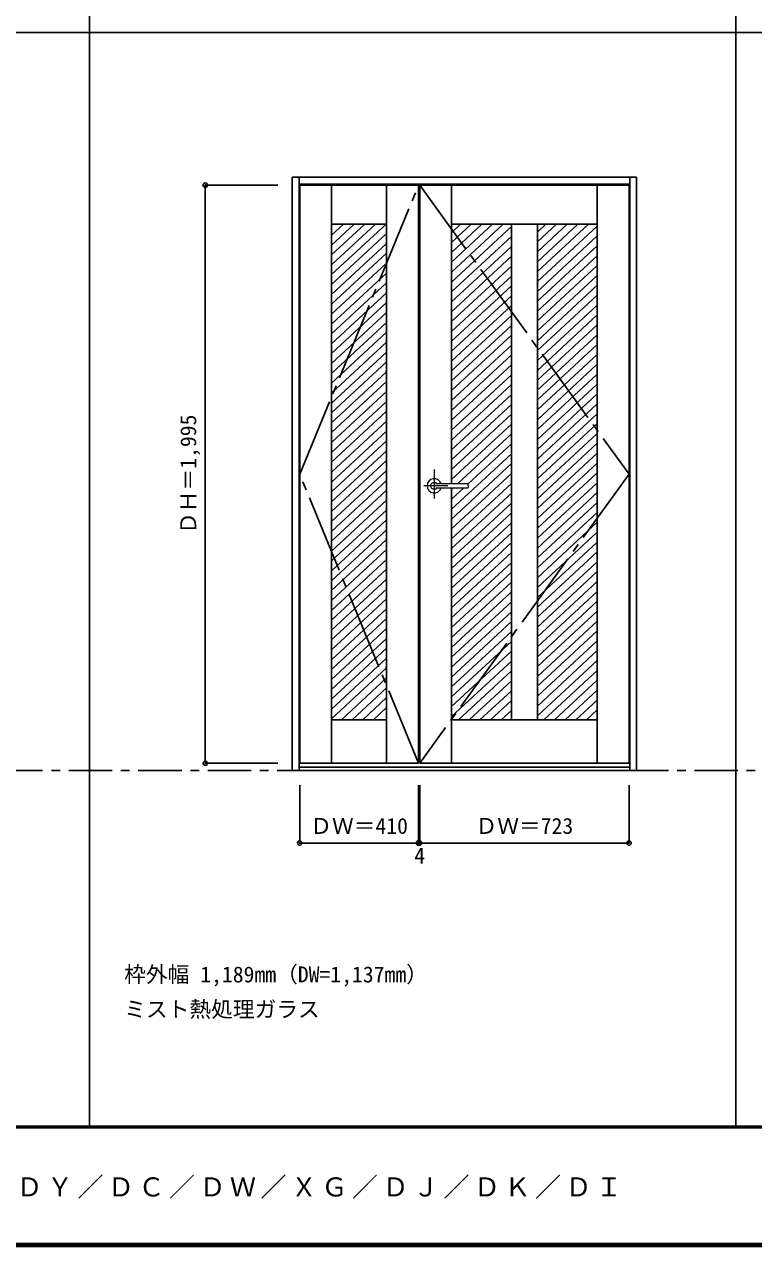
# Model space of a CAD drawing. Units: millimetres, scale not verified. Extents: x -6000 to 5700, y -4307 to 4260.
# Drawn here: x -3483 to -966, y -4205 to 12 of the extents above; entities that cross this region are included whole.
import ezdxf
from ezdxf.enums import TextEntityAlignment as Align

# ---------------------------------------------------------------- set-up
doc = ezdxf.new("R2010")
doc.units = ezdxf.units.MM
doc.header["$LTSCALE"] = 30
doc.header["$PDMODE"] = 32
doc.header["$PDSIZE"] = 15
doc.linetypes.add('CHAIN1', pattern=[8, 5, -1, 1, -1])
doc.linetypes.add('CHAIN2', pattern=[12, 9, -1, 1, -1])
for name, color, linetype in [('0-1_通り芯', 7, 'CHAIN1'), ('0-2_扉', 7, 'Continuous'), ('0-4_枠', 3, 'Continuous'), ('0-7', 7, 'CHAIN2'), ('0-A_文字', 7, 'Continuous'), ('0-B_寸法', 7, 'Continuous'), ('F-1_枠', 6, 'Continuous'), ('F-A_文字', 7, 'Continuous')]:
    doc.layers.add(name, color=color, linetype=linetype)
doc.layers.add('0-5_レバー', color=7, linetype='Continuous', lineweight=18)
doc.layers.add('0-C_ハッチ', color=4, linetype='Continuous', lineweight=18)
doc.styles.add('ＭＳ ゴシック', font='')
doc.styles.get('ＭＳ ゴシック').set_extended_font_data('MS Gothic')

msp = doc.modelspace()

# ---------------------------------------------------------------- linework, layer by layer
at = {"layer": '0-1_通り芯'}
msp.add_line((-5490, -2562.5), (1204.8, -2562.5), dxfattribs=at)
at = {"layer": '0-2_扉'}
for p, q in [((-2532.4, -2537.5), (-2532.4, -542.5)), ((-2422.4, -2537.5), (-2422.4, -542.5)), ((-2232.4, -2537.5), (-2232.4, -542.5)), ((-2118.4, -2537.5), (-2118.4, -542.5)), ((-2118.4, -542.5), (-1395.4, -542.5)), ((-2008.4, -1573), (-2008.4, -542.5)), ((-1505.4, -2537.5), (-1505.4, -542.5)), ((-1395.4, -2537.5), (-1395.4, -542.5)), ((-2232.4, -677.5), (-2422.4, -677.5)), ((-2008.4, -677.5), (-1505.4, -677.5)), ((-1801.9, -677.5), (-1801.9, -2387.5)), ((-1711.9, -677.5), (-1711.9, -2387.5)), ((-2008.4, -2537.5), (-2008.4, -1587)), ((-2232.4, -2387.5), (-2422.4, -2387.5)), ((-2008.4, -2387.5), (-1505.4, -2387.5)), ((-2122.4, -2537.5), (-2532.4, -2537.5)), ((-2118.4, -2537.5), (-1395.4, -2537.5))]:
    msp.add_line(p, q, dxfattribs=at)
msp.add_lwpolyline([(-2122.4, -2537.5), (-2122.4, -542.5), (-2532.4, -542.5)], dxfattribs=at)
at = {"layer": '0-4_枠'}
for p, q in [((-2558.4, -515.5), (-2558.4, -2562.5)), ((-2558.4, -515.5), (-1369.4, -515.5)), ((-2534.4, -2562.5), (-2534.4, -515.5)), ((-2534.4, -539.5), (-1393.4, -539.5)), ((-1393.4, -2562.5), (-1393.4, -515.5)), ((-1369.4, -515.5), (-1369.4, -2562.5)), ((-2558.4, -2562.5), (-1369.4, -2562.5)), ((-2534.4, -2550.5), (-1393.4, -2550.5))]:
    msp.add_line(p, q, dxfattribs=at)
at = {"layer": '0-5_レバー', "color": 4, "linetype": 'CHAIN1'}
for p, q in [((-2067.9, -1523.54), (-2067.9, -1623.39)), ((-2021.1, -1580), (-2104.12, -1580))]:
    msp.add_line(p, q, dxfattribs=at)
at = {"layer": '0-5_レバー'}
for q in [(-1950.9, -1574.51), (-1950.9, -1585.5)]:
    msp.add_line((-1950.9, -1580), q, dxfattribs=at)
for points in [[(-2057.94, -1573.01), (-2058.71, -1572.22), (-2060.68, -1570.85), (-2062.93, -1569.84), (-2065.36, -1569.21), (-2067.9, -1569), (-2070.44, -1569.21), (-2072.87, -1569.84), (-2075.12, -1570.85), (-2077.09, -1572.22), (-2078.71, -1573.89), (-2079.91, -1575.79), (-2080.65, -1577.85), (-2080.9, -1580), (-2080.65, -1582.15), (-2079.91, -1584.21), (-2078.71, -1586.11), (-2077.09, -1587.78), (-2075.12, -1589.15), (-2072.87, -1590.16), (-2070.44, -1590.79), (-2067.9, -1591), (-2065.36, -1590.79), (-2062.93, -1590.16), (-2060.68, -1589.15), (-2058.71, -1587.78), (-2057.94, -1586.99)], [(-1952.4, -1573), (-1962.13, -1573), (-1972.31, -1573), (-1981.91, -1573), (-1990.9, -1573), (-1999.31, -1573), (-2007.12, -1573), (-2013.94, -1573), (-2020.24, -1573), (-2026, -1573), (-2031.25, -1573), (-2036.04, -1573), (-2040.69, -1573), (-2044.9, -1573), (-2048.65, -1573), (-2050.65, -1573), (-2052.5, -1573), (-2054.51, -1573.01), (-2056.92, -1573.01), (-2058.41, -1573.01), (-2059.95, -1573.01), (-2061.47, -1573.01), (-2062.57, -1573.01), (-2063.03, -1573.01), (-2063.03, -1573.02)], [(-2062.88, -1586.99), (-2062.75, -1586.99), (-2062.31, -1586.99), (-2061.59, -1586.99), (-2060.57, -1586.99), (-2059.31, -1586.99), (-2057.96, -1586.99), (-2055.1, -1586.99), (-2052.12, -1587), (-2049.1, -1587), (-2046.06, -1587), (-2042.99, -1587), (-2039.91, -1587), (-2035.91, -1587), (-2031.5, -1587), (-2026.53, -1587), (-2021, -1587), (-2014.91, -1587), (-2008.26, -1587), (-2001.05, -1587), (-1992.46, -1587), (-1983.2, -1587), (-1973.26, -1587), (-1962.65, -1587), (-1952.4, -1587)], [(-1952.4, -1573), (-1961.48, -1573), (-1961.88, -1573)]]:
    msp.add_lwpolyline(points, dxfattribs=at)
for centre, radius, start, end in [((-2067.9, -1580), 24.55, 16.59952, 343.36736), ((-1952.4, -1574.5), 1.5, 0.00847, 89.9163), ((-1952.4, -1574.5), 1.5, 360, 90.17419), ((-1952.4, -1585.5), 1.5, 270.16419, 0), ((-1952.4, -1585.5), 1.5, 269.91059, 359.99153)]:
    msp.add_arc(centre, radius, start, end, dxfattribs=at)
at = {"layer": '0-7'}
for p, q in [((-2532.4, -1540), (-2122.4, -542.5)), ((-2122.4, -2537.5), (-2532.4, -1540))]:
    msp.add_line(p, q, dxfattribs=at)
msp.add_lwpolyline([(-2118.4, -542.5), (-1395.4, -1540), (-2118.4, -2537.5)], dxfattribs=at)
at = {"layer": '0-B_寸法', "color": 4}
for p, q in [((-2858.4, -542.5), (-2858.4, -2537.5)), ((-2858.4, -542.5), (-2608.4, -542.5)), ((-2858.4, -2537.5), (-2608.4, -2537.5)), ((-2532.4, -2812.5), (-2532.4, -2612.5)), ((-2122.4, -2812.5), (-2122.4, -2612.5)), ((-1395.4, -2812.5), (-1395.4, -2612.5)), ((-2118.4, -2812.5), (-1395.4, -2812.5))]:
    msp.add_line(p, q, dxfattribs=at)
msp.add_lwpolyline([(-2532.4, -2812.5), (-2122.4, -2812.5), (-2118.4, -2812.5), (-2118.4, -2612.5)], dxfattribs=at)
at = {"layer": '0-B_寸法'}
for p in [(-2858.4, -542.5), (-2858.4, -2537.5), (-2532.4, -2812.5), (-2122.4, -2812.5), (-2118.4, -2812.5), (-1395.4, -2812.5)]:
    msp.add_point(p, dxfattribs=at)
at = {"layer": '0-C_ハッチ'}
for p, q in [((-2381.82, -677.5), (-2422.4, -715.08)), ((-2234.63, -677.5), (-2422.4, -851.36)), ((-2271.43, -677.5), (-2422.4, -817.29)), ((-2308.22, -677.5), (-2422.4, -783.22)), ((-2345.02, -677.5), (-2422.4, -749.15)), ((-2232.4, -709.51), (-2422.4, -885.43)), ((-1940.26, -677.5), (-2008.4, -740.6)), ((-1903.46, -677.5), (-2008.4, -774.67)), ((-1866.66, -677.5), (-2008.4, -808.74)), ((-1829.87, -677.5), (-2008.4, -842.81)), ((-1977.05, -677.5), (-2008.4, -706.53)), ((-1801.9, -685.68), (-2008.4, -876.88)), ((-1682.68, -677.5), (-1711.9, -704.56)), ((-1645.88, -677.5), (-1711.9, -738.63)), ((-1609.08, -677.5), (-1711.9, -772.7)), ((-1572.29, -677.5), (-1711.9, -806.77)), ((-1535.49, -677.5), (-1711.9, -840.84)), ((-1505.4, -683.71), (-1711.9, -874.91)), ((-2232.4, -743.58), (-2422.4, -919.5)), ((-1801.9, -719.75), (-2008.4, -910.95)), ((-1801.9, -753.82), (-2008.4, -945.02)), ((-1505.4, -717.78), (-1711.9, -908.98)), ((-1505.4, -751.85), (-1711.9, -943.05)), ((-2232.4, -777.65), (-2422.4, -953.57)), ((-1801.9, -787.89), (-2008.4, -979.09)), ((-1505.4, -785.92), (-1711.9, -977.13)), ((-2232.4, -811.72), (-2422.4, -987.65)), ((-1801.9, -821.96), (-2008.4, -1013.16)), ((-1505.4, -819.99), (-1711.9, -1011.2)), ((-2232.4, -845.79), (-2422.4, -1021.72)), ((-2232.4, -879.86), (-2422.4, -1055.79)), ((-1801.9, -856.03), (-2008.4, -1047.24)), ((-1505.4, -854.06), (-1711.9, -1045.27)), ((-2232.4, -913.93), (-2422.4, -1089.86)), ((-1801.9, -890.1), (-2008.4, -1081.31)), ((-1801.9, -924.17), (-2008.4, -1115.38)), ((-1505.4, -888.13), (-1711.9, -1079.34)), ((-1505.4, -922.21), (-1711.9, -1113.41)), ((-2232.4, -948), (-2422.4, -1123.93)), ((-1801.9, -958.25), (-2008.4, -1149.45)), ((-1505.4, -956.28), (-1711.9, -1147.48)), ((-2232.4, -982.07), (-2422.4, -1158)), ((-1801.9, -992.32), (-2008.4, -1183.52)), ((-1505.4, -990.35), (-1711.9, -1181.55)), ((-2232.4, -1016.15), (-2422.4, -1192.07)), ((-2232.4, -1050.22), (-2422.4, -1226.14)), ((-1801.9, -1026.39), (-2008.4, -1217.59)), ((-1505.4, -1024.42), (-1711.9, -1215.62)), ((-2232.4, -1084.29), (-2422.4, -1260.21)), ((-1801.9, -1060.46), (-2008.4, -1251.66)), ((-1801.9, -1094.53), (-2008.4, -1285.73)), ((-1505.4, -1058.49), (-1711.9, -1249.69)), ((-1505.4, -1092.56), (-1711.9, -1283.76)), ((-2232.4, -1118.36), (-2422.4, -1294.29)), ((-1801.9, -1128.6), (-2008.4, -1319.8)), ((-1505.4, -1126.63), (-1711.9, -1317.84)), ((-2232.4, -1152.43), (-2422.4, -1328.36)), ((-1801.9, -1162.67), (-2008.4, -1353.88)), ((-1505.4, -1160.7), (-1711.9, -1351.91)), ((-2232.4, -1186.5), (-2422.4, -1362.43)), ((-2232.4, -1220.57), (-2422.4, -1396.5)), ((-1801.9, -1196.74), (-2008.4, -1387.95)), ((-1505.4, -1194.77), (-1711.9, -1385.98)), ((-2232.4, -1254.64), (-2422.4, -1430.57)), ((-1801.9, -1230.81), (-2008.4, -1422.02)), ((-1801.9, -1264.88), (-2008.4, -1456.09)), ((-1505.4, -1228.85), (-1711.9, -1420.05)), ((-1505.4, -1262.92), (-1711.9, -1454.12)), ((-2232.4, -1288.71), (-2422.4, -1464.64)), ((-1801.9, -1298.96), (-2008.4, -1490.16)), ((-1505.4, -1296.99), (-1711.9, -1488.19)), ((-2232.4, -1322.79), (-2422.4, -1498.71)), ((-1801.9, -1333.03), (-2008.4, -1524.23)), ((-1505.4, -1331.06), (-1711.9, -1522.26)), ((-2232.4, -1356.86), (-2422.4, -1532.78)), ((-2232.4, -1390.93), (-2422.4, -1566.85)), ((-1801.9, -1367.1), (-2008.4, -1558.3)), ((-1505.4, -1365.13), (-1711.9, -1556.33)), ((-2232.4, -1425), (-2422.4, -1600.92)), ((-1801.9, -1401.17), (-1987.48, -1573)), ((-1505.4, -1399.2), (-1711.9, -1590.4)), ((-1505.4, -1433.27), (-1711.9, -1624.48)), ((-2232.4, -1459.07), (-2422.4, -1635)), ((-1801.9, -1469.31), (-2008.4, -1660.51)), ((-1801.9, -1435.24), (-1951.25, -1573.53)), ((-1505.4, -1467.34), (-1711.9, -1658.55)), ((-2232.4, -1493.14), (-2422.4, -1669.07)), ((-1801.9, -1503.38), (-2008.4, -1694.59)), ((-1505.4, -1501.41), (-1711.9, -1692.62)), ((-2232.4, -1527.21), (-2422.4, -1703.14)), ((-1801.9, -1537.45), (-2008.4, -1728.66)), ((-1505.4, -1535.48), (-1711.9, -1726.69)), ((-2232.4, -1561.28), (-2422.4, -1737.21)), ((-2232.4, -1595.35), (-2422.4, -1771.28)), ((-1801.9, -1571.52), (-2008.4, -1762.73)), ((-1965.8, -1587), (-2008.4, -1626.44)), ((-2002.6, -1587), (-2008.4, -1592.37)), ((-1505.4, -1569.56), (-1711.9, -1760.76)), ((-2232.4, -1629.42), (-2422.4, -1805.35)), ((-1801.9, -1605.6), (-2008.4, -1796.8)), ((-1801.9, -1639.67), (-2008.4, -1830.87)), ((-1505.4, -1603.63), (-1711.9, -1794.83)), ((-1505.4, -1637.7), (-1711.9, -1828.9)), ((-2232.4, -1663.5), (-2422.4, -1839.42)), ((-1801.9, -1673.74), (-2008.4, -1864.94)), ((-1505.4, -1671.77), (-1711.9, -1862.97)), ((-2232.4, -1697.57), (-2422.4, -1873.49)), ((-1801.9, -1707.81), (-2008.4, -1899.01)), ((-1505.4, -1705.84), (-1711.9, -1897.04)), ((-2232.4, -1731.64), (-2422.4, -1907.56)), ((-2232.4, -1765.71), (-2422.4, -1941.64)), ((-1801.9, -1741.88), (-2008.4, -1933.08)), ((-1505.4, -1739.91), (-1711.9, -1931.11)), ((-2232.4, -1799.78), (-2422.4, -1975.71)), ((-1801.9, -1775.95), (-2008.4, -1967.15)), ((-1801.9, -1810.02), (-2008.4, -2001.23)), ((-1505.4, -1773.98), (-1711.9, -1965.19)), ((-1505.4, -1808.05), (-1711.9, -1999.26)), ((-2232.4, -1833.85), (-2422.4, -2009.78)), ((-1801.9, -1844.09), (-2008.4, -2035.3)), ((-1505.4, -1842.12), (-1711.9, -2033.33)), ((-2232.4, -1867.92), (-2422.4, -2043.85)), ((-1801.9, -1878.16), (-2008.4, -2069.37)), ((-1505.4, -1876.2), (-1711.9, -2067.4)), ((-2232.4, -1901.99), (-2422.4, -2077.92)), ((-2232.4, -1936.06), (-2422.4, -2111.99)), ((-1801.9, -1912.23), (-2008.4, -2103.44)), ((-1505.4, -1910.27), (-1711.9, -2101.47)), ((-2232.4, -1970.14), (-2422.4, -2146.06)), ((-1801.9, -1946.31), (-2008.4, -2137.51)), ((-1801.9, -1980.38), (-2008.4, -2171.58)), ((-1505.4, -1944.34), (-1711.9, -2135.54)), ((-1505.4, -1978.41), (-1711.9, -2169.61)), ((-2232.4, -2004.21), (-2422.4, -2180.13)), ((-1801.9, -2014.45), (-2008.4, -2205.65)), ((-1505.4, -2012.48), (-1711.9, -2203.68)), ((-2232.4, -2038.28), (-2422.4, -2214.2)), ((-1801.9, -2048.52), (-2008.4, -2239.72)), ((-1505.4, -2046.55), (-1711.9, -2237.75)), ((-2232.4, -2072.35), (-2422.4, -2248.27)), ((-2232.4, -2106.42), (-2422.4, -2282.35)), ((-1801.9, -2082.59), (-2008.4, -2273.79)), ((-1505.4, -2080.62), (-1711.9, -2271.83)), ((-2232.4, -2140.49), (-2422.4, -2316.42)), ((-1801.9, -2116.66), (-2008.4, -2307.87)), ((-1505.4, -2114.69), (-1711.9, -2305.9)), ((-1505.4, -2148.76), (-1711.9, -2339.97)), ((-2232.4, -2174.56), (-2422.4, -2350.49)), ((-1801.9, -2150.73), (-2008.4, -2341.94)), ((-1801.9, -2184.8), (-2008.4, -2376.01)), ((-1505.4, -2182.83), (-1711.9, -2374.04)), ((-2232.4, -2208.63), (-2422.4, -2384.56)), ((-1801.9, -2218.87), (-1984.02, -2387.5)), ((-1505.4, -2216.91), (-1689.64, -2387.5)), ((-2232.4, -2242.7), (-2388.78, -2387.5)), ((-2232.4, -2276.77), (-2351.98, -2387.5)), ((-1801.9, -2252.95), (-1947.22, -2387.5)), ((-1505.4, -2250.98), (-1652.84, -2387.5)), ((-2232.4, -2310.85), (-2315.19, -2387.5)), ((-1801.9, -2287.02), (-1910.42, -2387.5)), ((-1505.4, -2285.05), (-1616.05, -2387.5)), ((-1505.4, -2319.12), (-1579.25, -2387.5)), ((-2232.4, -2344.92), (-2278.39, -2387.5)), ((-1801.9, -2321.09), (-1873.63, -2387.5)), ((-1801.9, -2355.16), (-1836.83, -2387.5)), ((-1505.4, -2353.19), (-1542.45, -2387.5))]:
    msp.add_line(p, q, dxfattribs=at)
at = {"layer": 'F-1_枠'}
for p, q in [((-3258.4, 4175), (-3258.4, -3790)), ((-1026.8, 4175), (-1026.8, -3790)), ((-6000, -15.5), (5700, -15.5)), ((5700, -3790), (-6000, -3790)), ((5700, -3795), (-6000, -3795)), ((5700, -4195), (-6000, -4195)), ((5700, -4200), (-6000, -4200)), ((5700, -4205), (-6000, -4205))]:
    msp.add_line(p, q, dxfattribs=at)

# ---------------------------------------------------------------- texts
at = {"layer": '0-A_文字', "style": 'ＭＳ ゴシック'}
for s, p in [('枠外幅 1,189mm（DW=1,137mm）', (-3138.4, -3310)), ('ミスト熱処理ガラス', (-3138.4, -3430))]:
    msp.add_text(s, height=54.99, dxfattribs=at).set_placement(p, align=Align.BOTTOM_LEFT)
at = {"layer": '0-B_寸法', "style": 'ＭＳ ゴシック'}
msp.add_text('ＤＨ＝1,995', height=54.99, rotation=90, dxfattribs=at).set_placement((-2873.4, -1746.25), align=Align.BOTTOM_LEFT)
for s, p in [('ＤＷ＝410', (-2496.15, -2797.5)), ('ＤＷ＝723', (-1925.65, -2797.5)), ('4', (-2137.15, -2899.89))]:
    msp.add_text(s, height=54.99, dxfattribs=at).set_placement(p, align=Align.BOTTOM_LEFT)
at = {"layer": 'F-A_文字', "insert": (-5247.55, -4040), "char_height": 65.98, "attachment_point": 7, "style": 'ＭＳ ゴシック'}
msp.add_mtext('\\T1.17;ドレタス\u3000H20親子ドア\u3000Ｂ－ＤＨ／ＤＹ／ＤＣ／ＤＷ／ＸＧ／ＤＪ／ＤＫ／ＤＩ', dxfattribs=at)

doc.saveas('drawing.dxf')
